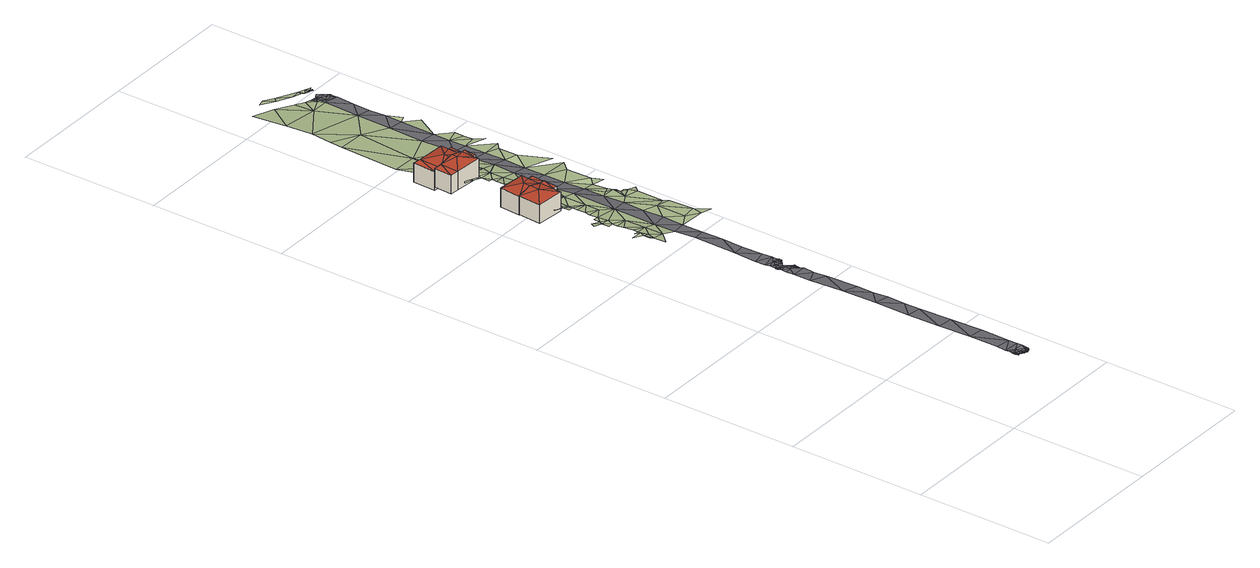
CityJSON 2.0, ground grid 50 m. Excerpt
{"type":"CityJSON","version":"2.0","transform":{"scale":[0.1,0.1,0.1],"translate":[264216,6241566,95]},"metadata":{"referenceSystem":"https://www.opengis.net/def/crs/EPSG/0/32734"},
"CityObjects":{
"building1":{"type":"Building","attributes":{"address":"20 Kylemore Road University Estate Cape Town","building":"house","building:levels":2,"building_height":6.9,"roof_height":114,"ground_height":104.8,"plus_code":"4FRW3C6X+MJR"},"geometry":[{"type":"Solid","lod":"2","boundaries":[[[[0,1,2]],[[2,1,3]],[[4,5,6]],[[7,4,6]],[[7,6,8]],[[8,6,0]],[[0,6,1]],[[5,1,6]],[[9,10,0,2]],[[10,11,8,0]],[[11,12,7,8]],[[12,13,4,7]],[[13,14,5,4]],[[14,15,1,5]],[[15,16,3,1]],[[16,9,2,3]],[[16,15,14,13,12,11,10,9]]]],"semantics":{"surfaces":[{"type":"RoofSurface"},{"type":"WallSurface"},{"type":"GroundSurface"}],"values":[[0,0,0,0,0,0,0,0,1,1,1,1,1,1,1,1,2]]}}]},
"building2":{"type":"Building","attributes":{"address":"18 Kylemore Road University Estate Cape Town","building":"house","building:levels":2,"building_height":6.9,"roof_height":113.8,"ground_height":104.6,"plus_code":"4FRW3C6X+PJ2"},"geometry":[{"type":"Solid","lod":"2","boundaries":[[[[17,18,19]],[[17,19,20]],[[21,22,23]],[[21,24,22]],[[22,24,25]],[[22,25,18]],[[22,18,17]],[[22,17,23]],[[26,27,20,19]],[[27,28,17,20]],[[28,29,23,17]],[[29,30,21,23]],[[30,31,24,21]],[[31,32,25,24]],[[32,33,18,25]],[[33,26,19,18]],[[33,32,31,30,29,28,27,26]]]],"semantics":{"surfaces":[{"type":"RoofSurface"},{"type":"WallSurface"},{"type":"GroundSurface"}],"values":[[0,0,0,0,0,0,0,0,1,1,1,1,1,1,1,1,2]]}}]},
"building3":{"type":"Building","attributes":{"address":"12 Kylemore Road University Estate Cape Town","building":"house","building:levels":2,"building_height":6.9,"roof_height":111.4,"ground_height":103.2,"plus_code":"4FRW3C6X+RJ3"},"geometry":[{"type":"Solid","lod":"2","boundaries":[[[[34,35,36]],[[36,35,37]],[[38,39,40]],[[40,39,41]],[[37,42,43]],[[36,37,43]],[[36,43,44]],[[44,43,38]],[[38,43,39]],[[42,39,43]],[[45,46,38,40]],[[46,47,44,38]],[[47,48,36,44]],[[48,49,34,36]],[[49,50,35,34]],[[50,51,37,35]],[[51,52,42,37]],[[52,53,39,42]],[[53,54,41,39]],[[54,45,40,41]],[[54,53,52,51,50,49,48,47,46,45]]]],"semantics":{"surfaces":[{"type":"RoofSurface"},{"type":"WallSurface"},{"type":"GroundSurface"}],"values":[[0,0,0,0,0,0,0,0,0,0,1,1,1,1,1,1,1,1,1,1,2]]}}]},
"building4":{"type":"Building","attributes":{"address":"10 Kylemore Road University Estate Cape Town","building":"house","building:levels":2,"building_height":6.9,"roof_height":109.8,"ground_height":101.9,"plus_code":"4FRW3C6X+RJF"},"geometry":[{"type":"Solid","lod":"2","boundaries":[[[[55,56,57]],[[57,56,58]],[[57,59,60]],[[57,58,59]],[[59,58,61]],[[62,63,64]],[[62,64,65]],[[59,61,63]],[[59,63,62]],[[59,62,60]],[[66,67,65,64]],[[67,68,62,65]],[[68,69,60,62]],[[69,70,57,60]],[[70,71,55,57]],[[71,72,56,55]],[[72,73,58,56]],[[73,74,61,58]],[[74,75,63,61]],[[75,66,64,63]],[[75,74,73,72,71,70,69,68,67,66]]]],"semantics":{"surfaces":[{"type":"RoofSurface"},{"type":"WallSurface"},{"type":"GroundSurface"}],"values":[[0,0,0,0,0,0,0,0,0,0,1,1,1,1,1,1,1,1,1,1,2]]}}]},
"terrain1":{"type":"TINRelief","geometry":[{"type":"CompositeSurface","lod":"1","boundaries":[[[76,77,78]],[[79,80,76]],[[80,81,76]],[[77,76,81]],[[82,83,80]],[[84,85,77]],[[77,81,84]],[[80,83,81]],[[86,87,88]],[[81,89,84]],[[89,90,84]],[[81,83,89]],[[86,91,87]],[[90,89,92]],[[93,86,94]],[[95,86,93]],[[86,95,91]],[[92,96,97]],[[96,93,97]],[[98,91,99]],[[92,89,96]],[[99,91,95]],[[83,100,89]],[[95,93,96]],[[83,101,100]],[[102,103,104]],[[89,100,96]],[[105,102,104]],[[106,107,99]],[[108,99,95]],[[105,109,102]],[[110,111,105]],[[107,106,112]],[[108,95,96]],[[105,113,109]],[[105,111,113]],[[112,114,115]],[[116,117,118]],[[100,108,96]],[[111,115,114]],[[119,120,109]],[[113,119,109]],[[108,106,99]],[[112,106,114]],[[114,113,111]],[[121,116,118]],[[122,121,118]],[[113,123,119]],[[108,114,106]],[[113,114,123]],[[119,123,124]],[[125,126,127]],[[9,124,123]],[[121,122,128]],[[27,122,129]],[[130,131,132]],[[122,27,133]],[[133,128,122]],[[134,127,126]],[[9,135,27]],[[108,136,114]],[[135,9,123]],[[137,128,138]],[[133,138,128]],[[123,114,136]],[[131,130,139]],[[125,127,140]],[[141,125,140]],[[27,135,133]],[[142,139,130]],[[133,143,138]],[[141,140,144]],[[127,134,145]],[[138,143,146]],[[135,143,133]],[[140,127,145]],[[147,148,149]],[[150,135,123]],[[146,143,151]],[[142,152,139]],[[136,150,123]],[[142,153,154]],[[155,156,151]],[[155,154,156]],[[143,155,151]],[[134,157,145]],[[154,158,142]],[[144,140,159]],[[158,152,142]],[[160,161,144]],[[152,162,163]],[[140,145,164]],[[135,165,143]],[[162,152,158]],[[158,154,155]],[[135,150,165]],[[160,144,159]],[[166,147,149]],[[159,140,164]],[[167,161,168]],[[147,166,169]],[[170,161,160]],[[162,171,172]],[[162,158,171]],[[168,161,170]],[[155,143,173]],[[172,171,45]],[[166,149,69]],[[173,158,155]],[[143,165,173]],[[159,174,160]],[[67,69,68]],[[175,167,168]],[[160,176,170]],[[168,170,175]],[[176,160,177]],[[178,179,45]],[[177,160,174]],[[45,171,178]],[[178,67,179]],[[167,175,180]],[[178,69,67]],[[167,180,181]],[[176,182,170]],[[158,183,171]],[[183,158,173]],[[184,176,177]],[[185,177,174]],[[171,183,178]],[[181,180,186]],[[69,187,166]],[[166,188,169]],[[169,188,189]],[[178,187,69]],[[190,191,181]],[[192,178,183]],[[190,181,186]],[[193,186,180]],[[189,188,194]],[[187,178,192]],[[195,191,196]],[[197,188,166]],[[187,197,166]],[[191,190,196]],[[198,199,195]],[[200,194,201]],[[202,198,195]],[[199,203,204]],[[200,205,206]],[[203,199,198]],[[194,188,207]],[[188,197,208]],[[204,209,210]],[[203,209,204]],[[200,201,205]],[[194,207,201]],[[210,211,212]],[[208,207,188]],[[211,210,213]],[[212,211,214]],[[212,215,216]],[[215,212,214]],[[217,205,201]],[[218,219,220]],[[216,221,222]],[[217,201,223]],[[219,224,220]],[[225,201,207]],[[226,222,227]],[[201,228,223]],[[225,228,201]],[[229,224,219]],[[228,230,223]],[[230,228,231]],[[225,232,228]],[[233,230,231]],[[228,234,231]],[[232,235,228]],[[235,234,228]],[[224,229,236]],[[233,231,237]],[[238,231,234]],[[238,237,231]],[[234,235,239]],[[234,239,238]],[[240,237,238]],[[240,238,239]],[[236,229,241]],[[236,241,242]],[[242,243,236]],[[242,244,245]],[[242,245,243]],[[244,246,245]],[[246,247,245]],[[246,248,247]],[[248,249,247]],[[250,245,247]],[[243,245,250]],[[251,247,249]],[[247,251,250]],[[252,253,251]],[[251,253,250]],[[253,252,254]],[[255,243,250]]]}]},
"road1":{"type":"Road","attributes":{"highway":"residential","name":"Kylemore Road","surface":"asphalt","lanes":2,"width":5.5},"geometry":[{"type":"MultiSurface","lod":"1","boundaries":[[[256,257,258]],[[259,260,261]],[[262,263,258]],[[264,265,266]],[[267,264,266]],[[266,263,267]],[[257,268,258]],[[256,269,257]],[[263,266,270]],[[256,271,269]],[[272,273,274]],[[275,276,277]],[[273,270,266]],[[278,275,272]],[[279,276,275]],[[273,272,280]],[[281,282,283]],[[275,280,272]],[[284,285,286]],[[282,287,284]],[[283,282,288]],[[276,289,283]],[[276,283,277]],[[288,290,277]],[[284,286,291]],[[292,293,294]],[[295,261,260]],[[296,295,297]],[[286,298,294]],[[288,282,284]],[[266,299,273]],[[300,301,302]],[[303,290,304]],[[263,303,258]],[[295,296,305]],[[259,306,260]],[[256,304,271]],[[307,302,271]],[[308,309,310]],[[311,312,313]],[[314,310,309]],[[315,316,310]],[[317,318,313]],[[319,320,321]],[[322,323,324]],[[325,326,327]],[[328,329,330]],[[318,317,331]],[[108,144,161]],[[141,144,108]],[[187,210,212]],[[197,187,212]],[[239,332,333]],[[334,335,336]],[[337,336,338]],[[339,329,306]],[[312,311,340]],[[341,342,343]],[[208,226,207]],[[183,195,199]],[[325,328,344]],[[136,108,161]],[[345,346,347]],[[141,100,125]],[[173,191,195]],[[348,349,342]],[[226,208,222]],[[210,187,204]],[[350,345,351]],[[150,181,165]],[[192,199,204]],[[351,345,352]],[[181,150,167]],[[353,326,354]],[[355,320,319]],[[312,340,356]],[[352,345,347]],[[353,354,357]],[[358,320,355]],[[356,359,360]],[[346,361,347]],[[362,358,363]],[[363,364,362]],[[324,360,359]],[[312,360,365]],[[355,366,358]],[[367,358,368]],[[323,360,324]],[[365,369,370]],[[358,366,371]],[[360,323,372]],[[312,356,360]],[[363,358,367]],[[373,374,360]],[[371,375,358]],[[360,372,373]],[[358,375,368]],[[365,374,369]],[[365,360,374]],[[362,364,376]],[[358,362,320]],[[348,332,349]],[[377,343,378]],[[333,332,379]],[[337,380,336]],[[338,336,335]],[[235,332,239]],[[381,316,315]],[[310,316,308]],[[378,334,336]],[[378,382,334]],[[383,335,334]],[[256,258,303]],[[290,280,277]],[[315,310,384]],[[380,377,336]],[[378,336,377]],[[385,383,334]],[[348,379,332]],[[307,300,302]],[[268,262,258]],[[263,262,386]],[[272,274,387]],[[387,388,272]],[[267,263,386]],[[303,263,270]],[[265,299,266]],[[273,299,389]],[[276,279,390]],[[390,391,276]],[[274,273,389]],[[270,273,280]],[[388,278,272]],[[275,278,392]],[[282,281,393]],[[393,394,282]],[[382,349,235]],[[279,275,392]],[[280,275,277]],[[391,289,276]],[[283,289,395]],[[286,285,396]],[[396,397,286]],[[281,283,395]],[[277,283,288]],[[394,287,282]],[[284,287,398]],[[399,293,292]],[[294,291,286]],[[285,284,398]],[[288,284,291]],[[397,298,286]],[[294,298,400]],[[401,300,293]],[[301,300,402]],[[292,294,400]],[[291,294,293]],[[361,403,313]],[[311,313,318]],[[357,320,362]],[[404,405,406]],[[349,343,342]],[[232,382,235]],[[290,270,280]],[[301,296,297]],[[256,303,304]],[[307,271,304]],[[300,307,304]],[[270,290,303]],[[304,290,300]],[[407,384,404]],[[403,361,346]],[[405,310,314]],[[408,357,406]],[[405,384,310]],[[318,315,384]],[[370,361,313]],[[288,291,290]],[[293,290,291]],[[378,349,382]],[[385,334,382]],[[384,407,318]],[[365,313,312]],[[290,293,300]],[[401,402,300]],[[381,315,331]],[[235,349,332]],[[343,349,378]],[[301,402,296]],[[357,321,320]],[[326,353,327]],[[328,325,327]],[[370,313,365]],[[403,317,313]],[[293,399,401]],[[404,384,405]],[[354,321,357]],[[406,357,404]],[[314,406,405]],[[362,376,404]],[[353,357,408]],[[362,404,357]],[[407,404,376]],[[315,318,331]],[[311,318,407]],[[195,183,173]],[[204,187,192]],[[232,225,382]],[[385,382,225]],[[339,306,259]],[[225,207,409]],[[329,339,410]],[[411,126,101]],[[126,100,101]],[[207,226,412]],[[167,136,161]],[[330,329,410]],[[136,167,150]],[[350,411,101]],[[100,141,108]],[[385,225,409]],[[100,126,125]],[[222,208,216]],[[328,330,344]],[[197,212,216]],[[165,181,191]],[[295,305,261]],[[411,350,351]],[[191,173,165]],[[199,192,183]],[[409,207,412]],[[216,208,197]]]}]}
},
"vertices":[
[110,1931,167],[107,1878,167],[129,1930,167],[125,1877,167],[3,1854,167],[104,1846,167],[59,1899,180],[9,1939,167],[62,1935,180],[129,1930,98],[110,1931,98],[62,1935,98],[9,1939,98],[3,1854,98],[104,1846,98],[107,1878,98],[125,1877,98],
[114,1980,165],[110,1931,165],[129,1930,165],[133,1978,165],[15,2016,165],[65,1962,178],[117,2008,165],[9,1939,165],[62,1935,178],[129,1930,96],[133,1978,96],[114,1980,96],[117,2008,96],[15,2016,96],[9,1939,96],[62,1935,96],[110,1931,96],
[8,2269,151],[4,2201,151],[38,2267,151],[35,2199,151],[142,2260,151],[139,2214,151],[154,2259,151],[151,2213,151],[138,2192,151],[90,2241,164],[92,2263,164],[154,2259,82],[142,2260,82],[92,2263,82],[38,2267,82],[8,2269,82],[4,2201,82],[35,2199,82],[138,2192,82],[139,2214,82],[151,2213,82],
[12,2354,138],[8,2269,138],[43,2352,138],[38,2267,138],[94,2294,151],[149,2346,138],[92,2263,151],[147,2316,138],[142,2260,138],[154,2259,138],[160,2315,138],[154,2259,69],[160,2315,69],[147,2316,69],[149,2346,69],[43,2352,69],[12,2354,69],[8,2269,69],[38,2267,69],[92,2263,69],[142,2260,69],
[69,1499,148],[76,1513,148],[36,1515,148],[68,1471,148],[88,1471,140],[94,1495,140],[86,1423,142],[137,1472,129],[93,1536,136],[77,1537,136],[83,1670,122],[50,1686,132],[43,1672,132],[142,1544,126],[94,1556,136],[90,1683,122],[96,1595,130],[98,1641,125],[81,1641,125],[109,1665,125],[151,1629,116],[97,1621,125],[91,1706,122],[107,1704,122],[190,1541,115],[183,1457,122],[84,1847,114],[64,1849,124],[60,1837,124],[100,1834,114],[163,1741,110],[110,1737,119],[206,1710,104],[104,1846,114],[99,1809,117],[116,1808,117],[112,1757,119],[127,1833,107],[167,1795,107],[114,1788,117],[61,2028,113],[46,2014,116],[77,2011,116],[125,1877,112],[107,1878,112],[84,2025,104],[117,2008,106],[173,1883,103],[126,1897,112],[247,1550,110],[239,1468,115],[289,1497,113],[124,2022,104],[114,1980,106],[94,2181,96],[66,2197,104],[54,2184,104],[142,2003,96],[338,1467,110],[182,1974,87],[221,1878,93],[125,2049,104],[138,2048,94],[98,2195,96],[303,1615,103],[254,1633,101],[134,2178,86],[187,2056,85],[262,1716,97],[346,1504,110],[139,2068,91],[33,2438,75],[43,2352,86],[109,2348,75],[229,1962,78],[140,2096,91],[138,2192,86],[131,2145,88],[144,2144,88],[186,2131,79],[142,2125,88],[385,1463,103],[175,2174,86],[353,1630,91],[305,1741,90],[269,1799,89],[151,2213,86],[139,2214,86],[354,1605,100],[237,2046,72],[135,2448,61],[277,1881,81],[296,1813,85],[58,2667,62],[323,1801,85],[201,2220,73],[152,2233,82],[244,2130,68],[359,1731,87],[324,1825,81],[335,1781,79],[349,1763,87],[209,2300,61],[157,2295,69],[327,1884,72],[284,1964,73],[337,1800,79],[252,2214,65],[351,1780,79],[389,1760,77],[357,1913,72],[268,2383,45],[177,2681,45],[62,2714,62],[361,2011,67],[292,2047,66],[260,2299,51],[381,1880,66],[75,2797,57],[300,2130,59],[407,2055,54],[280,2517,31],[356,2201,55],[307,2212,56],[83,2904,45],[242,2913,19],[411,2102,50],[362,2277,48],[315,2295,48],[169,3014,25],[89,3040,28],[305,2786,16],[292,2652,25],[392,2303,43],[322,2378,41],[378,2390,36],[328,2445,35],[398,2353,40],[382,2430,30],[385,2465,30],[335,2512,29],[245,2989,13],[167,3069,22],[228,3049,12],[202,3082,16],[399,2606,19],[347,2647,21],[283,2976,8],[245,3067,8],[317,2921,10],[353,2714,19],[374,2659,21],[309,2947,10],[289,3029,7],[302,2970,8],[311,2959,10],[319,2941,10],[311,2967,8],[317,2957,10],[320,2952,10],[331,3036,1],[316,2965,10],[318,2963,10],[321,2962,10],[321,2963,10],[319,3019,7],[334,3014,3],[353,3029,1],[350,3009,3],[351,3016,1],[353,3008,3],[357,3012,3],[355,3008,3],[358,3007,3],[361,3013,3],[360,3007,3],[363,3005,3],[366,3008,3],[365,3004,3],[374,3021,1],
[53,32,243],[49,28,243],[53,27,243],[147,475,203],[81,350,217],[136,345,216],[50,23,243],[55,23,243],[53,15,248],[55,13,248],[57,17,248],[52,18,243],[49,25,243],[49,31,243],[59,20,243],[49,33,243],[66,9,248],[61,14,248],[61,8,248],[71,8,248],[77,7,246],[75,10,248],[68,4,248],[73,3,248],[66,13,248],[87,5,246],[88,10,246],[82,8,246],[92,13,246],[97,13,246],[97,18,242],[94,9,246],[85,12,246],[82,4,246],[71,29,243],[92,18,242],[103,25,242],[96,28,242],[98,23,242],[69,220,231],[111,100,237],[57,106,240],[102,20,242],[57,11,248],[72,47,243],[53,70,240],[51,52,243],[56,30,243],[58,36,243],[124,215,229],[93,480,206],[55,42,243],[143,1032,155],[143,1029,155],[147,1030,155],[187,1042,150],[192,1054,150],[171,1064,155],[143,1026,155],[150,1034,155],[144,1035,155],[146,1058,155],[161,1051,155],[195,988,154],[187,992,154],[194,979,154],[202,1054,150],[201,1054,150],[201,1053,150],[184,867,167],[188,919,160],[131,890,168],[118,753,185],[105,616,197],[165,671,185],[145,1047,155],[326,2961,10],[323,2963,10],[362,2934,4],[374,2936,4],[369,2944,4],[373,2945,4],[374,2943,4],[153,540,198],[194,1048,150],[350,2981,3],[337,2973,3],[361,2964,4],[172,736,181],[160,1205,143],[152,1121,146],[208,1134,141],[329,2967,3],[342,2957,4],[175,1373,134],[224,1302,130],[216,1220,133],[137,958,164],[192,959,160],[195,993,154],[198,1051,150],[164,994,159],[193,998,154],[200,1053,150],[199,1055,150],[205,1094,146],[187,1000,154],[193,1002,154],[190,1006,154],[194,1062,150],[196,996,154],[195,1000,154],[196,999,154],[202,1064,150],[203,1074,146],[196,997,154],[201,1055,150],[201,1057,150],[201,1059,150],[196,998,154],[184,1014,154],[369,2952,4],[358,2946,4],[325,2965,10],[371,2947,4],[144,1037,155],[340,2934,4],[373,2929,4],[159,1026,155],[372,2916,6],[51,20,243],[63,6,248],[66,5,248],[59,9,248],[76,3,248],[79,3,246],[71,4,248],[89,6,246],[91,8,246],[84,4,246],[99,15,246],[101,18,242],[96,11,246],[104,28,242],[103,22,242],[106,46,242],[107,64,242],[148,1079,150],[163,1011,159],[151,1022,155],[142,1009,159],[171,1029,155],[140,992,159],[366,2848,8],[159,606,194],[231,1385,122],[359,2781,11]
]}
